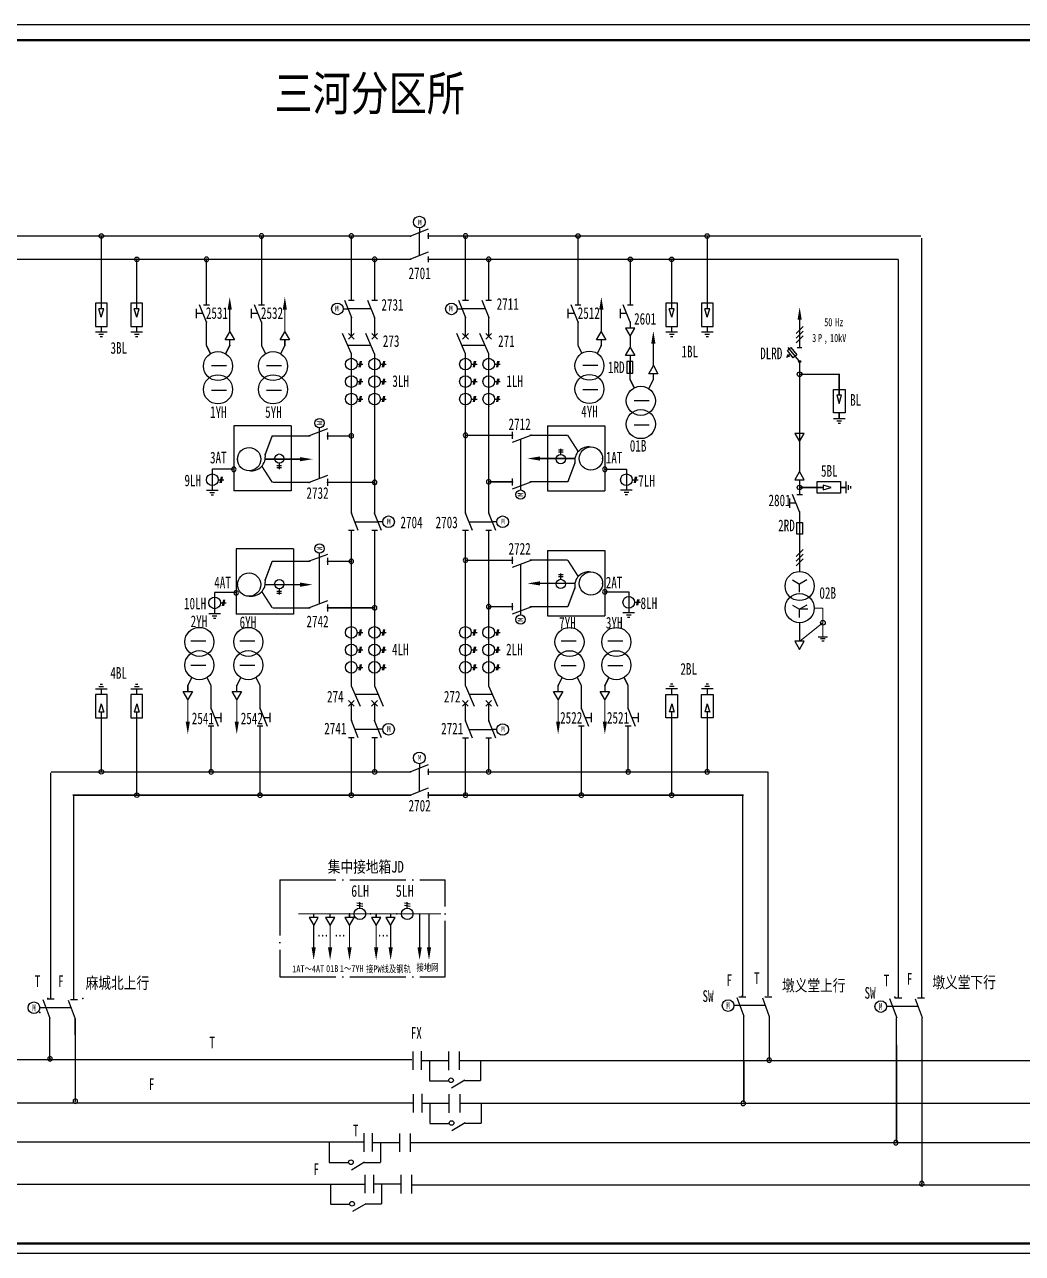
# Model space of a CAD drawing. Header units: millimetres. Extents: x 10667 to 23854, y -3427 to -2899.
# Drawn here: x 14367 to 14796, y -3427 to -2899 of the extents above; entities that cross this region are included whole.
import ezdxf
from ezdxf.enums import TextEntityAlignment as Align

# ---------------------------------------------------------------- set-up
doc = ezdxf.new("R2010")
doc.units = ezdxf.units.MM
doc.header["$LTSCALE"] = 10
doc.linetypes.add('ACAD_ISO04W100', pattern=[30, 24, -3, 0, -3])
doc.linetypes.add('DASHED', pattern=[11, 5, 0.5, 5, 0.5])
for name, color, linetype in [('3', 3, 'Continuous'), ('4', 1, 'Continuous'), ('BBLOCK', 2, 'DASHED'), ('BLOCK', 3, 'Continuous'), ('BOX', 7, 'Continuous'), ('DASHED', 6, 'Continuous'), ('DLINE', 1, 'Continuous'), ('LINE', 7, 'Continuous'), ('PLINE', 1, 'Continuous'), ('TEXT', 2, 'Continuous'), ('设    备', 3, 'Continuous'), ('设备编号', 2, 'Continuous'), ('连 接 线', 1, 'Continuous')]:
    doc.layers.add(name, color=color, linetype=linetype)
doc.styles.add('HZ', font='SimSun.ttf', dxfattribs={"width": 0.7})
doc.styles.add('ITALIC', font='NSimSun.ttf', dxfattribs={"width": 0.7})
doc.styles.add('JH1', font='NSimSun.ttf', dxfattribs={"width": 0.8})
doc.styles.add('ROMNAS', font='NSimSun.ttf', dxfattribs={"width": 0.7})

# ---------------------------------------------------------------- blocks, each defined once
blk = doc.blocks.new('$RDQX')
for p, q in [((-1.25, 2.5), (1.25, 2.5)), ((-1.25, -2.5), (-1.25, 2.5)), ((1.25, 2.5), (1.25, -2.5)), ((1.25, -2.5), (-1.25, -2.5))]:
    blk.add_line(p, q)
at = {"layer": 'DLINE', "const_width": 0.6}
blk.add_lwpolyline([(0, 2.5), (0, -2.5)], dxfattribs=at)
at = {"layer": 'DLINE'}
for p in [(0, 2.5), (0, -2.5)]:
    blk.add_point(p, dxfattribs=at)
at = {"style": 'HZ', "width": 0.76}
blk.add_attdef('序号', (1.71, -2.68), '', height=4, dxfattribs=at)
at = {"style": 'HZ', "width": 0.76, "flags": 1}
for tag, p in [('符号', (1.59, -7.12)), ('名称', (1.59, -11.42)), ('规格', (1.59, -20.01)), ('型号', (1.59, -15.71)), ('单位', (1.59, -24.45)), ('数量', (1.84, -28.88))]:
    blk.add_attdef(tag, p, '', height=4, dxfattribs=at)
blk = doc.blocks.new('$JT')
at = {"color": 3}
blk.add_lwpolyline([(0, 0, 1.8, 0, 0), (0, 5.41, 0, 0, 0)], format="xyseb", dxfattribs=at)
blk = doc.blocks.new('$$POINT', base_point=(176.43, 371.44))
blk.add_point((176.43, 371.44))
blk = doc.blocks.new('$$DD', base_point=(181.79, 368.35))
at = {"layer": 'BLOCK', "color": 2}
blk.add_circle((181.79, 368.35), 0.971, dxfattribs=at)
at = {"xscale": 1.428571, "yscale": 1.428571, "zscale": 1.428571}
for rotation in [270, 180, 90]:
    blk.add_blockref('$$POINT', (181.79, 368.35), dxfattribs=dict(at, rotation=rotation))
blk.add_blockref('$$POINT', (181.79, 368.35), dxfattribs=at)
blk = doc.blocks.new('$$LHX')
for p, q in [((3.79, 1.25), (3.29, -1.25)), ((4.29, 1.25), (3.79, -1.25)), ((2.5, 0), (5, 0))]:
    blk.add_line(p, q)
blk.add_circle((0, 0), 2.5)
blk = doc.blocks.new('$55DGKXX')
for p, q in [((-2, -3.75), (-5, 3.75)), ((-3.5, 0), (6.5, 0)), ((8, -3.75), (5, 3.75)), ((8.5, 0), (6.5, 0)), ((-3.75, -3.75), (-6.25, -3.75)), ((6.25, -3.75), (3.75, -3.75))]:
    blk.add_line(p, q)
blk.add_circle((11, 0), 2.5)
for p in [(-5, 3.75), (5, 3.75), (-5, -3.75), (5, -3.75)]:
    blk.add_point(p)
at = {"style": 'HZ', "width": 0.76}
blk.add_attdef('序号', (-10.37, -3.77), '', height=4, dxfattribs=at)
at = {"style": 'HZ', "width": 0.76, "flags": 1}
for tag, p in [('符号', (-10.5, -8.21)), ('名称', (-10.5, -12.51)), ('型号', (-10.5, -16.8)), ('规格', (-10.5, -21.1)), ('单位', (-10.5, -25.54)), ('数量', (-10.24, -29.97))]:
    blk.add_attdef(tag, p, '', height=4, dxfattribs=at)
at = {"layer": 'TEXT', "style": 'HZ', "width": 0.76}
blk.add_text('M', height=2.5, dxfattribs=at).set_placement((10.37, -1.12))
blk = doc.blocks.new('$ZOBYQX')
blk.add_circle((0, 0), 5)
blk.add_arc((-1, 1), 6, 350.5377, 99.4623)
for p in [(-1.99, 6.92), (0, -5)]:
    blk.add_point(p)
at = {"style": 'HZ', "width": 0.76}
blk.add_attdef('序号', (5.33, -2.35), '', height=4, dxfattribs=at)
at = {"style": 'HZ', "width": 0.76, "flags": 1}
for tag, p in [('符号', (5.21, -6.8)), ('名称', (5.21, -11.09)), ('规格', (5.21, -19.68)), ('型号', (5.21, -15.39)), ('单位', (5.21, -24.12)), ('数量', (5.46, -28.55))]:
    blk.add_attdef(tag, p, '', height=4, dxfattribs=at)
blk = doc.blocks.new('$BLQX')
for p, q in [((-2.5, -10), (-2.5, 0)), ((-2.5, 0), (2.5, 0)), ((2.5, 0), (2.5, -10)), ((0, -6), (-1.08, -2.46)), ((-1.07, -2.5), (1.08, -2.5)), ((0, -6), (1.08, -2.46)), ((2.5, -10), (-2.5, -10)), ((-2.5, -12.5), (2.5, -12.5)), ((-1, -13.5), (1, -13.5)), ((-0.5, -14.5), (0.5, -14.5))]:
    blk.add_line(p, q)
at = {"layer": 'DLINE', "const_width": 0.6}
for points in [[(0, -2.5), (0, 0)], [(0, -10), (0, -12.5)]]:
    blk.add_lwpolyline(points, dxfattribs=at)
at = {"style": 'HZ', "width": 0.76, "flags": 1}
for tag, p in [('符号', (3.73, -14.77)), ('名称', (3.73, -19.07)), ('型号', (3.73, -23.36)), ('规格', (3.73, -27.66)), ('单位', (3.73, -32.1)), ('数量', (3.99, -36.53))]:
    blk.add_attdef(tag, p, '', height=4, dxfattribs=at)
at = {"style": 'HZ', "width": 0.76}
blk.add_attdef('序号', (3.86, -10.33), '', height=4, dxfattribs=at)

msp = doc.modelspace()

# ---------------------------------------------------------------- linework, layer by layer
for p, q in [((14445.5, -3026.71), (14442.5, -3019.21)), ((14444.25, -3019.21), (14446.75, -3019.21)), ((14469.18, -3026.71), (14466.18, -3019.21)), ((14467.93, -3019.21), (14470.43, -3019.21)), ((14504.78, -3017.18), (14507.78, -3024.68)), ((14506.53, -3017.18), (14509.03, -3017.18)), ((14514.78, -3017.18), (14517.78, -3024.68)), ((14516.53, -3017.18), (14519.03, -3017.18)), ((14553.83, -3017.18), (14556.83, -3024.68)), ((14555.58, -3017.18), (14558.08, -3017.18)), ((14563.83, -3017.18), (14566.83, -3024.68)), ((14565.58, -3017.18), (14568.08, -3017.18)), ((14605.24, -3026.71), (14602.24, -3019.21)), ((14603.99, -3019.21), (14606.49, -3019.21)), ((14627.69, -3026.71), (14624.69, -3019.21)), ((14626.44, -3019.21), (14628.94, -3019.21)), ((14441.25, -3024.96), (14441.25, -3020.96)), ((14444, -3022.96), (14441.25, -3022.96)), ((14464.92, -3024.96), (14464.92, -3020.96)), ((14467.68, -3022.96), (14464.92, -3022.96)), ((14504.28, -3020.93), (14506.28, -3020.93)), ((14516.28, -3020.93), (14506.28, -3020.93)), ((14553.33, -3020.93), (14555.33, -3020.93)), ((14565.33, -3020.93), (14555.33, -3020.93)), ((14600.98, -3024.96), (14600.98, -3020.96)), ((14603.74, -3022.96), (14600.98, -3022.96)), ((14623.43, -3024.96), (14623.43, -3020.96)), ((14626.19, -3022.96), (14623.43, -3022.96)), ((14507.78, -3040.24), (14504.03, -3031.49)), ((14509.03, -3031.49), (14506.53, -3033.99)), ((14506.53, -3031.49), (14509.03, -3033.99)), ((14517.78, -3040.24), (14514.03, -3031.49)), ((14516.53, -3031.49), (14519.03, -3033.99)), ((14519.03, -3031.49), (14516.53, -3033.99)), ((14556.83, -3040.24), (14553.08, -3031.49)), ((14555.58, -3031.49), (14558.08, -3033.99)), ((14558.08, -3031.49), (14555.58, -3033.99)), ((14566.83, -3040.24), (14563.08, -3031.49)), ((14568.08, -3031.49), (14565.58, -3033.99)), ((14565.58, -3031.49), (14568.08, -3033.99)), ((14596.8, -3081.48), (14598.8, -3081.48)), ((14598.8, -3082.48), (14596.8, -3082.48)), ((14597.86, -3083.54), (14597.86, -3081.01)), ((14475.81, -3088.3), (14477.81, -3088.3)), ((14476.75, -3087.24), (14476.75, -3089.76)), ((14477.81, -3089.3), (14475.81, -3089.3)), ((14445.52, -3098.88), (14450.52, -3098.88)), ((14628.52, -3098.88), (14623.52, -3098.88)), ((14447.02, -3099.88), (14449.02, -3099.88)), ((14447.52, -3100.88), (14448.52, -3100.88)), ((14627.02, -3099.88), (14625.02, -3099.88)), ((14626.52, -3100.88), (14625.52, -3100.88)), ((14696.25, -3106.4), (14696.25, -3102.4)), ((14699, -3104.4), (14696.25, -3104.4)), ((14700.5, -3108.15), (14697.5, -3100.65)), ((14699.25, -3100.65), (14701.75, -3100.65)), ((14596.8, -3135.15), (14598.8, -3135.15)), ((14598.8, -3136.15), (14596.8, -3136.15)), ((14597.86, -3137.21), (14597.86, -3134.68)), ((14476.75, -3141.15), (14476.75, -3143.67)), ((14475.81, -3142.21), (14477.81, -3142.21)), ((14477.81, -3143.21), (14475.81, -3143.21)), ((14446.52, -3151.8), (14451.52, -3151.8)), ((14629.52, -3151.55), (14624.52, -3151.55)), ((14628.02, -3152.55), (14626.02, -3152.55)), ((14448.02, -3152.8), (14450.02, -3152.8)), ((14448.52, -3153.8), (14449.52, -3153.8)), ((14627.52, -3153.55), (14626.52, -3153.55)), ((14507.76, -3182.93), (14511.51, -3191.68)), ((14517.76, -3182.93), (14521.51, -3191.68)), ((14556.8, -3182.95), (14560.55, -3191.7)), ((14566.8, -3182.95), (14570.55, -3191.7)), ((14506.51, -3191.68), (14509.01, -3189.18)), ((14509.01, -3191.68), (14506.51, -3189.18)), ((14519.01, -3191.68), (14516.51, -3189.18)), ((14516.51, -3191.68), (14519.01, -3189.18)), ((14558.05, -3191.7), (14555.55, -3189.2)), ((14555.55, -3191.7), (14558.05, -3189.2)), ((14565.55, -3191.7), (14568.05, -3189.2)), ((14568.05, -3191.7), (14565.55, -3189.2)), ((14447.49, -3192.83), (14450.49, -3200.33)), ((14451.75, -3194.58), (14451.75, -3198.58)), ((14468.53, -3192.83), (14471.53, -3200.33)), ((14472.79, -3194.58), (14472.79, -3198.58)), ((14606.67, -3192.83), (14609.67, -3200.33)), ((14610.92, -3194.58), (14610.92, -3198.58)), ((14626.77, -3192.83), (14629.77, -3200.33)), ((14631.03, -3194.58), (14631.03, -3198.58)), ((14448.99, -3196.58), (14451.75, -3196.58)), ((14470.03, -3196.58), (14472.79, -3196.58)), ((14608.17, -3196.58), (14610.92, -3196.58)), ((14628.27, -3196.58), (14631.03, -3196.58)), ((14448.74, -3200.33), (14446.24, -3200.33)), ((14469.78, -3200.33), (14467.28, -3200.33)), ((14607.92, -3200.33), (14605.42, -3200.33)), ((14628.02, -3200.33), (14625.52, -3200.33))]:
    msp.add_line(p, q)
at = {"color": 3}
for p, q in [((14494.1, -3093.82), (14494.1, -3072.01)), ((14580.52, -3076.96), (14580.52, -3098.77)), ((14494.1, -3147.73), (14494.1, -3125.92)), ((14580.52, -3130.63), (14580.52, -3152.44))]:
    msp.add_line(p, q, dxfattribs=at)
at = {"color": 7}
for p, q in [((14699.25, -3112.73), (14701.75, -3112.73)), ((14699.25, -3117.73), (14699.25, -3112.73)), ((14701.75, -3112.73), (14701.75, -3117.73)), ((14701.75, -3117.73), (14699.25, -3117.73)), ((14510.2, -3276.12), (14512.7, -3276.62)), ((14510.2, -3277.12), (14512.7, -3277.62)), ((14511.45, -3278.41), (14511.45, -3275.91)), ((14530.58, -3276.12), (14533.08, -3276.62)), ((14530.58, -3277.12), (14533.08, -3277.62)), ((14531.83, -3278.41), (14531.83, -3275.91))]:
    msp.add_line(p, q, dxfattribs=at)
at = {"color": 1, "const_width": 0.6}
for points in [[(14470.74, -3083.53), (14473.74, -3075.53)], [(14605.34, -3082.29), (14600.82, -3075.27)], [(14469.27, -3088.48), (14473.8, -3095.51)], [(14485.73, -3085.53), (14470.57, -3085.53)], [(14588.89, -3085.24), (14604.04, -3085.24)], [(14603.87, -3087.24), (14600.87, -3095.24)], [(14470.74, -3137.45), (14473.74, -3129.45)], [(14605.34, -3135.96), (14600.82, -3128.94)], [(14485.73, -3139.45), (14470.57, -3139.45)], [(14588.89, -3138.91), (14604.04, -3138.91)], [(14603.87, -3140.91), (14600.87, -3148.91)], [(14469.27, -3142.39), (14473.8, -3149.42)]]:
    msp.add_lwpolyline(points, dxfattribs=at)
at = {"color": 7}
for points in [[(14485.73, -3085.53, 1.8, 0, 0), (14491.14, -3085.53, 0, 0, 0)], [(14588.89, -3085.24, 1.8, 0, 0), (14583.48, -3085.24, 0, 0, 0)], [(14485.73, -3139.45, 1.8, 0, 0), (14491.14, -3139.44, 0, 0, 0)], [(14588.89, -3138.91, 1.8, 0, 0), (14583.48, -3138.91, 0, 0, 0)], [(14491.59, -3295.37, 1.8, 0, 0), (14491.59, -3300.78, 0, 0, 0)], [(14498.65, -3295.37, 1.8, 0, 0), (14498.65, -3300.78, 0, 0, 0)], [(14506.98, -3295.37, 1.8, 0, 0), (14506.98, -3300.78, 0, 0, 0)], [(14518.45, -3295.37, 1.8, 0, 0), (14518.45, -3300.78, 0, 0, 0)], [(14524.68, -3295.37, 1.8, 0, 0), (14524.68, -3300.78, 0, 0, 0)], [(14537.13, -3295.37, 1.8, 0, 0), (14537.13, -3300.78, 0, 0, 0)], [(14541.17, -3295.37, 1.8, 0, 0), (14541.17, -3300.78, 0, 0, 0)]]:
    msp.add_lwpolyline(points, format="xyseb", dxfattribs=at)
at = {"color": 7, "const_width": 0.5}
msp.add_lwpolyline([(14506.95, -3280.91), (14515.95, -3280.91)], dxfattribs=at)
for centre, radius in [((14501.78, -3020.93), 2.5), ((14550.83, -3020.93), 2.5), ((14476.81, -3085.3), 2), ((14597.8, -3085.48), 2), ((14476.81, -3139.21), 2), ((14597.8, -3139.15), 2)]:
    msp.add_circle(centre, radius)
at = {"color": 7}
for centre, radius in [((14700.5, -3140.05), 6.25), ((14511.45, -3280.91), 2.5), ((14531.83, -3280.91), 2.5)]:
    msp.add_circle(centre, radius, dxfattribs=at)
for p in [(14445.5, -3019.21), (14469.18, -3019.21), (14507.78, -3017.18), (14517.78, -3017.18), (14556.83, -3017.18), (14566.83, -3017.18), (14605.24, -3019.21), (14627.69, -3019.21), (14507.78, -3024.68), (14517.78, -3024.68), (14556.83, -3024.68), (14566.83, -3024.68), (14445.5, -3026.71), (14469.18, -3026.71), (14605.24, -3026.71), (14627.69, -3026.71), (14507.78, -3062.74), (14517.78, -3062.74), (14556.83, -3062.74), (14566.83, -3062.74), (14700.5, -3100.65), (14700.5, -3108.15), (14507.76, -3162.93), (14517.76, -3162.93), (14556.8, -3162.95), (14566.8, -3162.95), (14507.76, -3170.43), (14517.76, -3170.43), (14556.8, -3170.45), (14566.8, -3170.45), (14447.49, -3192.83), (14468.53, -3192.83), (14606.67, -3192.83), (14626.77, -3192.83), (14447.49, -3200.33), (14468.53, -3200.33), (14606.67, -3200.33), (14626.77, -3200.33)]:
    msp.add_point(p)
at = {"color": 4}
for p in [(14489.6, -3075.51), (14497.6, -3075.51), (14577.02, -3075.27), (14585.02, -3075.27), (14489.6, -3095.51), (14497.6, -3095.51), (14577.02, -3095.27), (14489.6, -3129.42), (14497.6, -3129.42), (14577.02, -3128.94), (14585.02, -3128.94), (14489.6, -3149.42), (14497.6, -3149.42), (14577.02, -3148.94), (14585.02, -3148.94)]:
    msp.add_point(p, dxfattribs=at)
at = {"color": 7}
for p in [(14506.95, -3280.91), (14515.95, -3280.91), (14527.33, -3280.91)]:
    msp.add_point(p, dxfattribs=at)
at = {"layer": '4', "color": 3}
for p, q in [((14534.17, -3340.02), (14534.17, -3347.94)), ((14537.83, -3339.99), (14537.83, -3347.91)), ((14549.54, -3340.04), (14549.54, -3348.05)), ((14554.15, -3340.07), (14554.15, -3347.98)), ((14537.83, -3343.93), (14549.3, -3343.93)), ((14541.35, -3344.14), (14541.35, -3352.55)), ((14563.35, -3344.14), (14563.35, -3352.49)), ((14541.35, -3352.63), (14549.64, -3352.63)), ((14556.53, -3352.43), (14550.84, -3355.84)), ((14556.5, -3352.5), (14563.34, -3352.5)), ((14534.37, -3358.35), (14534.37, -3366.27)), ((14538.03, -3358.32), (14538.03, -3366.24)), ((14549.75, -3358.37), (14549.75, -3366.38)), ((14554.35, -3358.4), (14554.35, -3366.32)), ((14538.03, -3362.26), (14549.51, -3362.26)), ((14541.56, -3362.48), (14541.56, -3370.88)), ((14563.56, -3362.48), (14563.56, -3370.83)), ((14541.56, -3370.97), (14549.85, -3370.97)), ((14556.74, -3370.76), (14551.04, -3374.17)), ((14556.71, -3370.83), (14563.55, -3370.83)), ((14498.32, -3379.34), (14498.32, -3387.75)), ((14513.12, -3375.22), (14513.12, -3383.14)), ((14516.78, -3375.19), (14516.78, -3383.1)), ((14516.78, -3379.13), (14528.26, -3379.13)), ((14520.32, -3379.34), (14520.32, -3387.69)), ((14528.5, -3375.24), (14528.5, -3383.25)), ((14533.1, -3375.26), (14533.1, -3383.18)), ((14498.32, -3387.83), (14506.61, -3387.83)), ((14513.5, -3387.63), (14507.8, -3391.04)), ((14513.47, -3387.7), (14520.31, -3387.7)), ((14513.61, -3393.06), (14513.61, -3400.98)), ((14517.27, -3393.03), (14517.27, -3400.95)), ((14528.99, -3393.08), (14528.99, -3401.1)), ((14533.59, -3393.11), (14533.59, -3401.03)), ((14498.81, -3397.19), (14498.81, -3405.59)), ((14517.27, -3396.97), (14528.75, -3396.97)), ((14520.81, -3397.19), (14520.81, -3405.54)), ((14498.81, -3405.68), (14507.1, -3405.68)), ((14513.99, -3405.47), (14508.29, -3408.88)), ((14513.96, -3405.54), (14520.8, -3405.54))]:
    msp.add_line(p, q, dxfattribs=at)
at = {"layer": '4', "color": 5}
for p, q in [((14554.47, -3343.92), (14865.84, -3343.92)), ((14554.29, -3362.31), (14864.44, -3362.31)), ((14533.25, -3379.17), (14866.42, -3379.17)), ((14533.53, -3397.31), (14861.64, -3397.31))]:
    msp.add_line(p, q, dxfattribs=at)
at = {"layer": '4', "color": 2}
msp.add_lwpolyline([(10666.54, -2898.77), (23853.86, -2898.77), (23853.86, -3426.84), (10666.54, -3426.84)], close=True, dxfattribs=at)
at = {"layer": 'BBLOCK', "linetype": 'Continuous'}
for p, q in [((14506.17, -3036.49), (14516.17, -3036.49)), ((14555.22, -3036.49), (14565.22, -3036.49)), ((14519.37, -3186.68), (14509.37, -3186.68)), ((14568.4, -3186.7), (14558.4, -3186.7))]:
    msp.add_line(p, q, dxfattribs=at)
at = {"layer": 'BLOCK'}
for p, q in [((14540.77, -2986.63), (14533.27, -2989.63)), ((14537.02, -2986.13), (14537.02, -2988.13)), ((14537.02, -2998.13), (14537.02, -2988.13)), ((14540.77, -2988.38), (14540.77, -2990.88)), ((14540.77, -2996.63), (14533.27, -2999.63)), ((14540.77, -2998.38), (14540.77, -3000.88)), ((14447.6, -3045.32), (14454.1, -3045.32)), ((14471.28, -3045.32), (14477.78, -3045.32)), ((14607.28, -3045.15), (14613.78, -3045.15)), ((14447.6, -3055.82), (14454.1, -3055.82)), ((14471.28, -3055.82), (14477.78, -3055.82)), ((14607.28, -3055.65), (14613.78, -3055.65)), ((14629.37, -3060.25), (14635.87, -3060.25)), ((14497.6, -3072.51), (14489.6, -3075.51)), ((14629.37, -3070.75), (14635.87, -3070.75)), ((14497.6, -3074.01), (14497.6, -3077.01)), ((14577.02, -3076.77), (14577.02, -3073.77)), ((14577.02, -3078.27), (14585.02, -3075.27)), ((14497.6, -3092.51), (14489.6, -3095.51)), ((14497.6, -3094.01), (14497.6, -3097.01)), ((14577.02, -3096.77), (14577.02, -3093.77)), ((14577.02, -3098.27), (14585.02, -3095.27)), ((14497.6, -3126.42), (14489.6, -3129.42)), ((14497.6, -3127.92), (14497.6, -3130.92)), ((14577.02, -3130.44), (14577.02, -3127.44)), ((14577.02, -3131.94), (14585.02, -3128.94)), ((14497.6, -3146.42), (14489.6, -3149.42)), ((14497.6, -3147.92), (14497.6, -3150.92)), ((14577.02, -3150.44), (14577.02, -3147.44)), ((14577.02, -3151.94), (14585.02, -3148.94)), ((14445.3, -3163.75), (14438.8, -3163.75)), ((14466.34, -3163.75), (14459.84, -3163.75)), ((14604.42, -3163.77), (14597.92, -3163.77)), ((14624.52, -3163.77), (14618.02, -3163.77)), ((14445.3, -3174.25), (14438.8, -3174.25)), ((14466.34, -3174.25), (14459.84, -3174.25)), ((14604.42, -3174.27), (14597.92, -3174.27)), ((14624.52, -3174.27), (14618.02, -3174.27)), ((14540.77, -3216.9), (14533.27, -3219.9)), ((14537.02, -3216.4), (14537.02, -3218.4)), ((14537.02, -3228.4), (14537.02, -3218.4)), ((14540.77, -3218.65), (14540.77, -3221.15)), ((14540.77, -3226.9), (14533.27, -3229.9)), ((14540.77, -3228.65), (14540.77, -3231.15))]:
    msp.add_line(p, q, dxfattribs=at)
at = {"layer": 'BLOCK', "linetype": 'DASHED'}
for p, q in [((14457.26, -3071.13), (14457.26, -3099.17)), ((14481.93, -3071.13), (14457.26, -3071.13)), ((14481.93, -3071.13), (14481.93, -3099.17)), ((14592.11, -3071.13), (14592.11, -3099.17)), ((14592.11, -3071.13), (14616.77, -3071.13)), ((14616.77, -3071.13), (14616.77, -3099.17)), ((14481.93, -3099.17), (14457.26, -3099.17)), ((14592.11, -3099.17), (14616.77, -3099.17)), ((14482.93, -3124.04), (14458.26, -3124.04)), ((14458.26, -3124.04), (14458.26, -3152.08)), ((14482.93, -3124.04), (14482.93, -3152.08)), ((14592.11, -3124.8), (14592.11, -3152.84)), ((14592.11, -3124.8), (14616.77, -3124.8)), ((14616.77, -3124.8), (14616.77, -3152.84)), ((14482.93, -3152.08), (14458.26, -3152.08)), ((14592.11, -3152.84), (14616.77, -3152.84))]:
    msp.add_line(p, q, dxfattribs=at)
at = {"layer": 'BLOCK', "color": 5}
for p, q in [((14450.2, -3089.87), (14448.02, -3089.87)), ((14448.02, -3089.87), (14448.02, -3098.88)), ((14457.26, -3089.87), (14450.2, -3089.87)), ((14616.77, -3089.87), (14623.84, -3089.87)), ((14623.84, -3089.87), (14626.02, -3089.87)), ((14626.02, -3089.87), (14626.02, -3098.88)), ((14449.02, -3142.78), (14449.02, -3151.8)), ((14451.2, -3142.78), (14449.02, -3142.78)), ((14458.26, -3142.78), (14451.2, -3142.78)), ((14616.77, -3142.54), (14624.84, -3142.54)), ((14624.84, -3142.54), (14627.02, -3142.54)), ((14627.02, -3142.54), (14627.02, -3151.55))]:
    msp.add_line(p, q, dxfattribs=at)
at = {"layer": 'BLOCK', "color": 7}
for p, q in [((14700.5, -3090.88), (14698.5, -3094.34)), ((14698.5, -3094.34), (14702.5, -3094.34)), ((14702.5, -3094.34), (14700.5, -3090.88)), ((14702, -3124.3), (14699, -3127.3)), ((14702, -3126.3), (14699, -3129.3)), ((14702, -3128.3), (14699, -3131.3)), ((14708.5, -3161.8), (14712.5, -3161.8)), ((14711.5, -3162.8), (14709.5, -3162.8)), ((14702.5, -3163.8), (14698.5, -3163.8)), ((14698.5, -3163.8), (14700.5, -3167.26)), ((14700.5, -3167.26), (14702.5, -3163.8)), ((14711, -3163.8), (14710, -3163.8)), ((14493.59, -3282.41), (14489.59, -3282.41)), ((14489.59, -3282.41), (14491.59, -3285.87)), ((14491.59, -3285.87), (14493.59, -3282.41)), ((14500.65, -3282.41), (14496.65, -3282.41)), ((14496.65, -3282.41), (14498.65, -3285.87)), ((14498.65, -3285.87), (14500.65, -3282.41)), ((14504.98, -3282.41), (14506.98, -3285.87)), ((14508.98, -3282.41), (14504.98, -3282.41)), ((14506.98, -3285.87), (14508.98, -3282.41)), ((14520.45, -3282.41), (14516.45, -3282.41)), ((14516.45, -3282.41), (14518.45, -3285.87)), ((14518.45, -3285.87), (14520.45, -3282.41)), ((14526.68, -3282.41), (14522.68, -3282.41)), ((14522.68, -3282.41), (14524.68, -3285.87)), ((14524.68, -3285.87), (14526.68, -3282.41))]:
    msp.add_line(p, q, dxfattribs=at)
at = {"layer": 'BLOCK'}
for centre, radius in [((14537.02, -2983.63), 2.5), ((14450.44, -3045.52), 6.25), ((14474.12, -3045.52), 6.25), ((14610.12, -3045.36), 6.25), ((14450.44, -3055.52), 6.25), ((14474.12, -3055.52), 6.25), ((14610.12, -3055.36), 6.25), ((14632.22, -3060.45), 6.25), ((14494.1, -3070.01), 2), ((14632.22, -3070.45), 6.25), ((14580.52, -3100.77), 2), ((14494.1, -3123.92), 2), ((14580.52, -3154.44), 2), ((14442.46, -3164.05), 6.25), ((14463.49, -3164.05), 6.25), ((14601.58, -3164.07), 6.25), ((14621.68, -3164.07), 6.25), ((14442.46, -3174.05), 6.25), ((14463.49, -3174.05), 6.25), ((14601.58, -3174.07), 6.25), ((14621.68, -3174.07), 6.25), ((14537.02, -3213.9), 2.5)]:
    msp.add_circle(centre, radius, dxfattribs=at)
at = {"layer": 'BLOCK', "color": 7}
for centre, radius in [((14700.5, -3149.55), 6.25), ((14710.5, -3155.8), 1)]:
    msp.add_circle(centre, radius, dxfattribs=at)
at = {"layer": 'BLOCK', "color": 3}
for centre in [(14550.64, -3352.45), (14550.85, -3370.79), (14507.61, -3387.65), (14508.1, -3405.5)]:
    msp.add_circle(centre, 1, dxfattribs=at)
at = {"layer": 'BLOCK'}
for p in [(14533.27, -2989.63), (14540.77, -2989.63), (14533.27, -2999.63), (14540.77, -2999.63), (14533.27, -3219.9), (14540.77, -3219.9), (14533.27, -3229.9), (14540.77, -3229.9)]:
    msp.add_point(p, dxfattribs=at)
at = {"layer": 'BOX', "const_width": 1.05}
msp.add_lwpolyline([(10677.66, -2905.48), (23845.41, -2905.48), (23845.41, -3422.56), (10677.66, -3422.56)], close=True, dxfattribs=at)
at = {"layer": 'DASHED', "color": 7, "linetype": 'DASHED', "ltscale": 0.5, "const_width": 0.5}
for points in [[(14491.59, -3285.87), (14491.59, -3295.87)], [(14498.65, -3285.87), (14498.65, -3295.87)], [(14506.98, -3285.87), (14506.98, -3295.87)]]:
    msp.add_lwpolyline(points, dxfattribs=at)
at = {"layer": 'DLINE', "const_width": 0.6}
for points in [[(14533.27, -2989.63), (14303.85, -2989.63)], [(14400.29, -3018.46), (14400.29, -2989.63)], [(14469.18, -3019.21), (14469.18, -2989.63)], [(14507.78, -3017.18), (14507.78, -2989.63)], [(14584.86, -2989.63), (14540.77, -2989.63)], [(14556.83, -3017.18), (14556.83, -2989.63)], [(14752.61, -2989.63), (14584.86, -2989.63)], [(14605.24, -3019.21), (14605.24, -2989.63)], [(14660.76, -3018.46), (14660.76, -2989.63)], [(14752.95, -3316.93), (14752.95, -2990.42)], [(14313.6, -2999.63), (14488.75, -2999.63)], [(14415.55, -3018.46), (14415.55, -2999.63)], [(14445.5, -3019.21), (14445.5, -2999.63)], [(14488.75, -2999.63), (14533.27, -2999.63)], [(14517.78, -3017.18), (14517.78, -2999.63)], [(14540.77, -2999.63), (14566.83, -2999.63)], [(14584.86, -2999.63), (14566.79, -2999.63)], [(14566.83, -3017.18), (14566.83, -2999.63)], [(14742.97, -2999.63), (14584.86, -2999.63)], [(14627.69, -3019.21), (14627.69, -2999.63)], [(14645.51, -3018.46), (14645.51, -2999.63)], [(14742.95, -3246.79), (14742.95, -2999.61)], [(14507.78, -3032.74), (14507.78, -3024.68)], [(14517.78, -3024.68), (14517.78, -3032.74)], [(14556.83, -3032.74), (14556.83, -3024.68)], [(14566.83, -3024.68), (14566.83, -3032.74)], [(14445.5, -3036.71), (14445.5, -3026.71)], [(14469.18, -3036.71), (14469.18, -3026.71)], [(14605.24, -3036.71), (14605.24, -3026.71)], [(14507.78, -3040.24), (14507.78, -3108.68)], [(14517.78, -3040.24), (14517.78, -3108.68)], [(14556.83, -3040.24), (14556.83, -3108.68)], [(14566.83, -3040.24), (14566.83, -3108.68)], [(14627.61, -3051.3), (14627.69, -3040.98)], [(14490.14, -3075.53), (14473.74, -3075.53)], [(14477.94, -3075.53), (14473.9, -3075.53)], [(14497.6, -3075.51), (14507.78, -3075.51)], [(14577.02, -3075.27), (14556.83, -3075.27)], [(14584.47, -3075.24), (14597.37, -3075.24)], [(14596.67, -3075.24), (14600.71, -3075.24)], [(14477.94, -3095.53), (14473.9, -3095.53)], [(14490.14, -3095.53), (14477.24, -3095.53)], [(14497.6, -3095.51), (14517.78, -3095.51)], [(14577.02, -3095.27), (14566.83, -3095.27)], [(14584.47, -3095.24), (14600.87, -3095.24)], [(14596.67, -3095.24), (14600.71, -3095.24)], [(14507.78, -3116.18), (14507.78, -3182.98)], [(14517.78, -3116.18), (14517.78, -3182.98)], [(14556.83, -3116.18), (14556.83, -3183.03)], [(14566.83, -3116.18), (14566.81, -3182.98)], [(14490.14, -3129.45), (14473.74, -3129.45)], [(14477.94, -3129.45), (14473.9, -3129.45)], [(14497.6, -3129.42), (14507.78, -3129.42)], [(14577.02, -3128.94), (14556.83, -3128.94)], [(14584.47, -3128.91), (14597.37, -3128.91)], [(14596.67, -3128.91), (14600.71, -3128.91)], [(14477.94, -3149.45), (14473.9, -3149.45)], [(14490.14, -3149.45), (14477.24, -3149.45)], [(14497.6, -3149.42), (14517.78, -3149.42)], [(14577.02, -3148.94), (14566.83, -3148.94)], [(14584.47, -3148.91), (14600.87, -3148.91)], [(14596.67, -3148.91), (14600.71, -3148.91)], [(14447.49, -3182.83), (14447.49, -3192.83)], [(14468.53, -3182.83), (14468.53, -3192.83)], [(14606.67, -3182.83), (14606.67, -3192.83)], [(14626.77, -3182.83), (14626.77, -3192.83)], [(14507.78, -3190.41), (14507.78, -3197.84)], [(14517.78, -3190.41), (14517.78, -3197.84)], [(14556.83, -3190.42), (14556.83, -3197.94)], [(14566.8, -3190.45), (14566.8, -3197.86)], [(14400.29, -3196.67), (14400.29, -3219.9)], [(14415.55, -3196.67), (14415.55, -3229.9)], [(14447.49, -3200.33), (14447.49, -3219.9)], [(14468.53, -3200.33), (14468.53, -3229.9)], [(14606.67, -3200.33), (14606.67, -3229.9)], [(14626.77, -3200.33), (14626.77, -3219.9)], [(14645.51, -3196.67), (14645.51, -3229.9)], [(14660.76, -3196.67), (14660.76, -3219.9)], [(14507.78, -3205.34), (14507.78, -3229.9)], [(14517.78, -3205.34), (14517.78, -3219.9)], [(14556.83, -3205.36), (14556.83, -3229.9)], [(14566.8, -3205.36), (14566.79, -3219.9)], [(14378.47, -3220.25), (14378.47, -3317.4)], [(14378.6, -3219.9), (14438.84, -3219.9)], [(14438.84, -3219.9), (14533.27, -3219.9)], [(14540.77, -3219.9), (14566.83, -3219.9)], [(14686.8, -3219.9), (14566.79, -3219.9)], [(14686.89, -3219.77), (14686.89, -3316.26)], [(14388.05, -3229.9), (14533.27, -3229.9)], [(14388.47, -3317.61), (14388.47, -3229.58)], [(14584.86, -3229.9), (14540.77, -3229.9)], [(14676.39, -3229.9), (14584.86, -3229.9)], [(14676.05, -3316.26), (14676.05, -3230.09)], [(14388.47, -3235.09), (14388.47, -3235.09)], [(14676.05, -3235.6), (14676.05, -3235.6)], [(14742.95, -3316.83), (14742.95, -3246.79)]]:
    msp.add_lwpolyline(points, dxfattribs=at)
at = {"layer": 'LINE', "color": 7, "linetype": 'DASHED'}
for p, q in [((14702, -3028.55), (14699, -3031.55)), ((14702, -3030.55), (14699, -3033.55)), ((14702, -3032.55), (14699, -3035.55)), ((14715, -3055.56), (14720, -3055.56)), ((14715, -3065.56), (14715, -3055.56)), ((14720, -3055.56), (14720, -3065.56)), ((14718.5, -3058.06), (14716.5, -3058.06)), ((14716.5, -3058.06), (14717.5, -3061.56)), ((14717.5, -3061.56), (14718.5, -3058.06)), ((14720, -3065.56), (14715, -3065.56)), ((14715, -3068.06), (14720, -3068.06)), ((14716.5, -3069.06), (14718.5, -3069.06)), ((14717, -3070.06), (14718, -3070.06)), ((14702.5, -3074.46), (14698.5, -3074.46)), ((14698.5, -3074.46), (14700.5, -3077.92)), ((14700.5, -3077.92), (14702.5, -3074.46))]:
    msp.add_line(p, q, dxfattribs=at)
at = {"layer": 'LINE', "color": 7, "linetype": 'ACAD_ISO04W100', "ltscale": 0.1}
for p, q in [((14477.08, -3266.23), (14477.08, -3307.91)), ((14477.08, -3266.23), (14548.16, -3266.23)), ((14548.16, -3307.91), (14548.16, -3266.23)), ((14477.08, -3307.91), (14548.16, -3307.91))]:
    msp.add_line(p, q, dxfattribs=at)
at = {"layer": 'LINE', "color": 7, "linetype": 'DASHED'}
msp.add_lwpolyline([(14700.5, -3025.55, 1.8, 0, 0), (14700.5, -3020.14, 0, 0, 0)], format="xyseb", dxfattribs=at)
at = {"layer": 'LINE', "color": 7, "linetype": 'DASHED', "const_width": 0.6}
for points in [[(14700.5, -3025.05), (14700.5, -3037.55)], [(14700.5, -3043.55), (14700.5, -3050.05)], [(14700.5, -3049.05), (14717.5, -3049.05), (14717.5, -3055.55)], [(14700.5, -3050.05), (14700.5, -3090.84)], [(14717.5, -3058.06), (14717.5, -3055.56)], [(14717.5, -3065.56), (14717.5, -3068.06)]]:
    msp.add_lwpolyline(points, dxfattribs=at)
at = {"layer": 'LINE', "color": 7, "linetype": 'DASHED'}
msp.add_circle((14700.5, -3049.05), 1, dxfattribs=at)
at = {"layer": 'PLINE', "color": 7}
msp.add_line((14524.68, -3280.91), (14524.68, -3282.41), dxfattribs=at)
at = {"layer": 'PLINE'}
for p, q in [((14218.67, -3343.45), (14533.77, -3343.45)), ((14223.13, -3362.06), (14534.3, -3362.06)), ((14255.02, -3378.89), (14512.81, -3378.89)), ((14221.29, -3397.01), (14513.5, -3397.01))]:
    msp.add_line(p, q, dxfattribs=at)
at = {"layer": 'PLINE', "color": 7}
for points, const_width in [([(14700.5, -3094.34), (14700.5, -3100.65)], 0.5), ([(14700.5, -3108.15), (14700.5, -3133.8)], 0.5), ([(14700.5, -3112.73), (14700.5, -3117.73)], 0.6), ([(14706.75, -3149.55), (14710.5, -3149.55)], 0.5), ([(14710.5, -3149.55), (14710.5, -3155.8)], 0.5), ([(14700.5, -3155.8), (14700.5, -3163.8)], 0.5), ([(14710.5, -3155.8), (14700.5, -3163.8)], 0.5), ([(14710.5, -3155.8), (14710.5, -3161.8)], 0.5), ([(14485, -3280.91), (14546.27, -3280.91)], 0.5), ([(14491.59, -3280.91), (14491.59, -3282.41)], 0.6), ([(14498.65, -3280.91), (14498.65, -3282.41)], 0.6), ([(14506.98, -3280.91), (14506.98, -3282.41)], 0.6), ([(14518.45, -3280.91), (14518.45, -3282.41)], 0.6), ([(14537.13, -3280.77), (14537.13, -3295.37)], 0.5), ([(14541.17, -3280.77), (14541.17, -3295.37)], 0.5), ([(14518.45, -3285.87), (14518.45, -3295.87)], 0.5), ([(14524.68, -3285.87), (14524.68, -3295.87)], 0.5)]:
    msp.add_lwpolyline(points, dxfattribs=dict(at, const_width=const_width))
at = {"layer": 'PLINE', "const_width": 0.6}
for points in [[(14378.08, -3325.63), (14378.1, -3343.35)], [(14389.07, -3325.99), (14389.08, -3361.55)], [(14676.49, -3324.7), (14676.5, -3361.96)], [(14687.47, -3325.06), (14687.49, -3343.78)], [(14742.12, -3325.59), (14742.14, -3379.02)], [(14753.11, -3325.47), (14753.12, -3396.95)]]:
    msp.add_lwpolyline(points, dxfattribs=at)
at = {"layer": 'PLINE', "color": 7}
for p in [(14700.5, -3112.73), (14700.5, -3117.73)]:
    msp.add_point(p, dxfattribs=at)
at = {"layer": '设    备', "color": 3}
for p, q in [((14696.51, -3040.36), (14694.97, -3041.63)), ((14694.97, -3041.63), (14695.74, -3040.43)), ((14694.97, -3041.63), (14696.3, -3041.1)), ((14695.24, -3038.82), (14696.78, -3037.55)), ((14697.78, -3041.91), (14695.24, -3038.82)), ((14700.18, -3043.17), (14695.5, -3037.55)), ((14696.78, -3037.55), (14699.33, -3040.64)), ((14699.33, -3040.64), (14697.78, -3041.91)), ((14699.5, -3037.55), (14701.5, -3037.55)), ((14708.07, -3100.19), (14708.07, -3095.19)), ((14708.07, -3095.19), (14718.07, -3095.19)), ((14710.57, -3096.69), (14710.57, -3098.69)), ((14714.07, -3097.69), (14710.57, -3096.69)), ((14710.57, -3098.69), (14714.07, -3097.69)), ((14718.07, -3095.19), (14718.07, -3100.19)), ((14720.57, -3100.19), (14720.57, -3095.19)), ((14721.57, -3098.69), (14721.57, -3096.69)), ((14722.57, -3098.19), (14722.57, -3097.19)), ((14718.07, -3100.19), (14708.07, -3100.19)), ((14387.14, -3321.26), (14373.84, -3321.26)), ((14685.54, -3320.32), (14672.24, -3320.32)), ((14751.18, -3320.74), (14737.88, -3320.74))]:
    msp.add_line(p, q, dxfattribs=at)
at = {"layer": '设    备', "color": 7}
for p, q in [((14697.47, -3137.44), (14700.5, -3139.19)), ((14703.53, -3137.44), (14700.5, -3139.19)), ((14700.5, -3142.69), (14700.5, -3139.19)), ((14697.47, -3148.27), (14700.5, -3150.02)), ((14703.53, -3148.27), (14700.5, -3150.02)), ((14704, -3150.02), (14700.5, -3150.02)), ((14700.5, -3153.52), (14700.5, -3150.02))]:
    msp.add_line(p, q, dxfattribs=at)
at = {"layer": '设    备'}
for p, q in [((14375.1, -3317.76), (14378.1, -3325.76)), ((14377.08, -3317.48), (14380.08, -3317.48)), ((14386.07, -3318.01), (14389.07, -3326.01)), ((14387.09, -3317.74), (14390.09, -3317.74)), ((14673.51, -3316.82), (14676.51, -3324.82)), ((14674.34, -3316.55), (14677.34, -3316.55)), ((14684.47, -3317.07), (14687.47, -3325.07)), ((14685.49, -3316.58), (14688.49, -3316.58)), ((14739.14, -3317.24), (14742.26, -3325.63)), ((14741.41, -3316.96), (14744.41, -3316.96)), ((14750.11, -3317.49), (14753.11, -3325.49)), ((14751.13, -3317), (14754.13, -3317))]:
    msp.add_line(p, q, dxfattribs=at)
at = {"layer": '设    备', "color": 3, "const_width": 0.6}
for points in [[(14710.57, -3097.69), (14708.07, -3097.69)], [(14718.07, -3097.69), (14720.57, -3097.69)]]:
    msp.add_lwpolyline(points, dxfattribs=at)
at = {"layer": '设    备'}
for centre, radius in [((14700.5, -3043.55), 0.5), ((14371.34, -3321.26), 2.5), ((14669.74, -3320.32), 2.5), ((14735.38, -3320.74), 2.5)]:
    msp.add_circle(centre, radius, dxfattribs=at)
for p in [(14377.34, -3317.27), (14392.34, -3317.27), (14675.74, -3316.34), (14741.38, -3316.75)]:
    msp.add_point(p, dxfattribs=at)
at = {"layer": '设    备', "color": 4}
msp.add_point((14373.84, -3323.25), dxfattribs=at)
at = {"layer": '连 接 线', "color": 3}
for p, q in [((14453.5, -3034.21), (14455.5, -3030.74)), ((14455.5, -3030.74), (14457.5, -3034.21)), ((14477.18, -3034.21), (14479.18, -3030.74)), ((14479.18, -3030.74), (14481.18, -3034.21)), ((14613.24, -3034.21), (14615.24, -3030.74)), ((14615.24, -3030.74), (14617.24, -3034.21)), ((14625.69, -3029.21), (14627.69, -3032.67)), ((14629.69, -3029.21), (14625.69, -3029.21)), ((14627.69, -3032.67), (14629.69, -3029.21)), ((14457.5, -3034.21), (14453.5, -3034.21)), ((14481.18, -3034.21), (14477.18, -3034.21)), ((14617.24, -3034.21), (14613.24, -3034.21)), ((14625.69, -3040.98), (14627.69, -3037.52)), ((14629.69, -3040.98), (14625.69, -3040.98)), ((14627.69, -3037.52), (14629.69, -3040.98)), ((14635.61, -3048.8), (14637.61, -3045.33)), ((14637.61, -3045.33), (14639.61, -3048.8)), ((14639.61, -3048.8), (14635.61, -3048.8)), ((14437.49, -3188.79), (14435.49, -3185.33)), ((14435.49, -3185.33), (14439.49, -3185.33)), ((14439.49, -3185.33), (14437.49, -3188.79)), ((14456.53, -3185.33), (14460.53, -3185.33)), ((14458.53, -3188.79), (14456.53, -3185.33)), ((14460.53, -3185.33), (14458.53, -3188.79)), ((14596.67, -3188.79), (14594.67, -3185.33)), ((14594.67, -3185.33), (14598.67, -3185.33)), ((14598.67, -3185.33), (14596.67, -3188.79)), ((14614.77, -3185.33), (14618.77, -3185.33)), ((14616.77, -3188.79), (14614.77, -3185.33)), ((14618.77, -3185.33), (14616.77, -3188.79))]:
    msp.add_line(p, q, dxfattribs=at)
at = {"layer": '连 接 线', "color": 6, "linetype": 'DASHED', "ltscale": 0.5, "const_width": 0.5}
for points in [[(14455.5, -3030.74), (14455.5, -3020.74)], [(14479.18, -3030.74), (14479.18, -3020.74)], [(14615.24, -3030.74), (14615.24, -3020.74)], [(14627.69, -3032.67), (14627.69, -3037.52)], [(14637.61, -3045.33), (14637.61, -3035.33)], [(14437.49, -3188.79), (14437.49, -3198.79)], [(14458.53, -3188.79), (14458.53, -3198.79)], [(14596.67, -3188.79), (14596.67, -3198.79)], [(14616.77, -3188.79), (14616.77, -3198.79)]]:
    msp.add_lwpolyline(points, dxfattribs=at)
at = {"layer": '连 接 线', "const_width": 0.6}
for points in [[(14627.69, -3026.71), (14627.69, -3029.21)], [(14455.5, -3036.71), (14455.5, -3034.21)], [(14479.18, -3036.71), (14479.18, -3034.21)], [(14615.24, -3036.71), (14615.24, -3034.21)], [(14637.61, -3051.3), (14637.61, -3048.8)], [(14700.5, -3097.69), (14708.06, -3097.69)], [(14437.49, -3182.83), (14437.49, -3185.33)], [(14458.53, -3182.83), (14458.53, -3185.33)], [(14596.67, -3182.83), (14596.67, -3185.33)], [(14616.77, -3182.83), (14616.77, -3185.33)]]:
    msp.add_lwpolyline(points, dxfattribs=at)
at = {"layer": '连 接 线', "color": 3, "const_width": 0.6}
for points in [[(14445.5, -3036.71), (14447.22, -3040.14)], [(14455.5, -3036.71), (14453.79, -3040.14)], [(14469.18, -3036.71), (14470.9, -3040.14)], [(14479.18, -3036.71), (14477.46, -3040.14)], [(14605.24, -3036.71), (14606.95, -3040.14)], [(14615.24, -3036.71), (14613.52, -3040.14)], [(14627.61, -3051.3), (14629.4, -3054.87)], [(14637.61, -3051.3), (14635.64, -3055.23)], [(14437.49, -3182.83), (14439.21, -3179.39)], [(14447.49, -3182.83), (14445.76, -3179.36)], [(14458.53, -3182.83), (14460.25, -3179.39)], [(14468.53, -3182.83), (14466.79, -3179.36)], [(14596.67, -3182.83), (14598.39, -3179.39)], [(14606.67, -3182.83), (14604.93, -3179.36)], [(14616.77, -3182.83), (14618.49, -3179.39)], [(14626.77, -3182.83), (14625.03, -3179.36)]]:
    msp.add_lwpolyline(points, dxfattribs=at)
at = {"layer": '连 接 线', "color": 3}
msp.add_circle((14700.5, -3097.69), 1, dxfattribs=at)
for p in [(14455.5, -3036.71), (14479.18, -3036.71), (14615.24, -3036.71), (14437.49, -3182.83), (14458.53, -3182.83), (14596.67, -3182.83), (14616.77, -3182.83)]:
    msp.add_point(p, dxfattribs=at)

# ---------------------------------------------------------------- block references
at = {"layer": 'BLOCK'}
for name, p, rotation in [('$$DD', (14400.29, -2989.63), 1.281859004159115e-06), ('$$DD', (14605.24, -2989.63), 180), ('$$DD', (14415.55, -2999.63), 1.281859004159115e-06), ('$$DD', (14627.69, -2999.63), 180), ('$ZOBYQX', (14463.82, -3085.52), 269.9999985530038), ('$ZOBYQX', (14610.79, -3085.26), 89.99999855300375), ('$ZOBYQX', (14463.82, -3139.43), 269.9999985530038), ('$ZOBYQX', (14610.79, -3138.93), 89.99999855300375), ('$BLQX', (14645.51, -3196.67), 180), ('$BLQX', (14660.76, -3196.67), 180), ('$$DD', (14400.29, -3219.9), 180), ('$$DD', (14415.55, -3229.9), 180)]:
    msp.add_blockref(name, p, dxfattribs=dict(at, rotation=rotation))
at = {"layer": 'BLOCK', "xscale": -1}
for name, p, rotation in [('$$DD', (14469.18, -2989.63), 180), ('$$DD', (14507.78, -2989.63), 180), ('$$DD', (14556.83, -2989.63), 180), ('$$DD', (14445.5, -2999.63), 180), ('$$DD', (14517.78, -2999.63), 180), ('$$DD', (14566.83, -2999.63), 180), ('$BLQX', (14400.29, -3018.46), 359.999998718115), ('$BLQX', (14415.55, -3018.46), 359.999998718115), ('$$DD', (14507.78, -3075.51), 269.9999985530038), ('$$DD', (14556.83, -3075.27), 89.9999985530037), ('$$DD', (14457.26, -3089.87), 89.9999985530037), ('$$DD', (14616.77, -3089.87), 89.9999985530037), ('$$DD', (14566.83, -3095.27), 89.9999985530037), ('$$DD', (14517.78, -3095.51), 269.9999985530038), ('$$DD', (14507.78, -3129.42), 269.9999985530038), ('$$DD', (14556.83, -3128.94), 89.9999985530037), ('$$DD', (14458.24, -3142.94), 89.9999985530037), ('$$DD', (14616.77, -3142.54), 89.9999985530037), ('$$DD', (14517.78, -3149.42), 269.9999985530038), ('$$DD', (14566.83, -3148.94), 89.9999985530037), ('$BLQX', (14400.29, -3196.67), 180), ('$BLQX', (14415.55, -3196.67), 180), ('$$DD', (14517.78, -3219.9), 180), ('$$DD', (14566.79, -3219.9), 180), ('$$DD', (14660.76, -3219.9), 180), ('$$DD', (14507.78, -3229.9), 180), ('$$DD', (14556.83, -3229.9), 180), ('$$DD', (14645.51, -3229.9), 180), ('$$DD', (14378.26, -3343.18), 359.9999985530559), ('$$DD', (14389.13, -3361.4), 359.9999985530559)]:
    msp.add_blockref(name, p, dxfattribs=dict(at, rotation=rotation))
at = {"layer": 'BLOCK'}
for name, p in [('$$DD', (14660.76, -2989.63)), ('$$DD', (14645.51, -2999.63)), ('$$LHX', (14507.78, -3044.68)), ('$$LHX', (14517.78, -3044.68)), ('$$LHX', (14556.83, -3044.68)), ('$$LHX', (14566.83, -3044.68)), ('$$LHX', (14507.78, -3052.18)), ('$$LHX', (14517.78, -3052.18)), ('$$LHX', (14556.83, -3052.18)), ('$$LHX', (14566.83, -3052.18)), ('$$LHX', (14507.78, -3059.68)), ('$$LHX', (14517.78, -3059.68)), ('$$LHX', (14556.83, -3059.68)), ('$$LHX', (14566.83, -3059.68)), ('$$LHX', (14448.02, -3094.37)), ('$$LHX', (14626.02, -3094.37)), ('$55DGKXX', (14512.78, -3112.43)), ('$55DGKXX', (14561.83, -3112.43)), ('$$LHX', (14449.02, -3147.28)), ('$$LHX', (14627.02, -3147.04)), ('$$LHX', (14507.76, -3159.98)), ('$$LHX', (14517.76, -3159.98)), ('$$LHX', (14556.81, -3159.98)), ('$$LHX', (14566.81, -3159.98)), ('$$LHX', (14507.76, -3167.48)), ('$$LHX', (14517.76, -3167.48)), ('$$LHX', (14556.81, -3167.48)), ('$$LHX', (14566.81, -3167.48)), ('$$LHX', (14507.76, -3174.98)), ('$$LHX', (14517.76, -3174.98)), ('$$LHX', (14556.81, -3174.98)), ('$$LHX', (14566.81, -3174.98)), ('$55DGKXX', (14512.78, -3201.59)), ('$55DGKXX', (14561.83, -3201.69))]:
    msp.add_blockref(name, p, dxfattribs=at)
at = {"layer": 'BLOCK', "xscale": -1}
for name, p in [('$BLQX', (14645.51, -3018.46)), ('$BLQX', (14660.76, -3018.46)), ('$RDQX', (14627.5, -3046.03)), ('$$DD', (14447.49, -3219.9)), ('$$DD', (14626.77, -3219.9)), ('$$DD', (14468.53, -3229.9)), ('$$DD', (14606.67, -3229.9))]:
    msp.add_blockref(name, p, dxfattribs=at)
at = {"layer": 'BLOCK', "color": 5, "xscale": -1, "rotation": 359.9999985530559}
for p in [(14687.4, -3343.78), (14676.26, -3362.35), (14741.83, -3379.24), (14753.05, -3396.85)]:
    msp.add_blockref('$$DD', p, dxfattribs=at)
at = {"layer": '连 接 线', "color": 3}
for p in [(14455.5, -3021.24), (14479.18, -3021.24), (14615.24, -3021.24), (14637.61, -3035.83)]:
    msp.add_blockref('$JT', p, dxfattribs=at)
at = {"layer": '连 接 线', "color": 3, "rotation": 180}
for p in [(14437.49, -3198.29), (14458.53, -3198.29), (14596.67, -3198.29), (14616.77, -3198.29)]:
    msp.add_blockref('$JT', p, dxfattribs=at)

# ---------------------------------------------------------------- texts
at = {"layer": '3', "linetype": 'DASHED', "width": 0.8}
for s, height, style, p in [('三河分区所', 15, 'JH1', (14515.65, -2935.8)), ('集中接地箱JD', 5, 'ROMNAS', (14514, -3263.17))]:
    msp.add_text(s, height=height, dxfattribs=dict(at, style=style)).set_placement(p, align=Align.CENTER)
at = {"layer": '3', "color": 3, "style": 'ITALIC', "width": 0.7}
for s, p in [('50', (14711.07, -3028.4)), ('Hz', (14715.8, -3028.4)), ('3', (14705.9, -3035.19)), ('P', (14708.36, -3035.19)), ('10kV', (14713.56, -3035.19))]:
    msp.add_text(s, height=3.5, dxfattribs=at).set_placement(p)
at = {"layer": '3', "color": 7, "style": 'ITALIC', "width": 0.7}
msp.add_text(',', height=3.5, dxfattribs=at).set_placement((14710.88, -3035.19))
at = {"layer": '3', "linetype": 'DASHED', "style": 'ROMNAS', "width": 0.8}
for s, p in [('麻城北上行', (14393.57, -3313.1)), ('墩义堂上行', (14692.92, -3314.18)), ('墩义堂下行', (14757.56, -3312.79))]:
    msp.add_text(s, height=5, dxfattribs=at).set_placement(p)
at = {"layer": 'BLOCK', "style": 'HZ', "width": 0.76}
for p in [(14536.44, -2985.09), (14536.38, -3215.12)]:
    msp.add_text('M', height=2.5, dxfattribs=at).set_placement(p)
at = {"layer": 'BLOCK'}
for rotation, p in [(270, (14494.1, -3070.01)), (90, (14580.52, -3100.77)), (270, (14494.1, -3123.92)), (90, (14580.52, -3154.44))]:
    msp.add_text('M', height=2.5, rotation=rotation, dxfattribs=at).set_placement(p, align=Align.MIDDLE)
at = {"layer": 'TEXT', "style": 'HZ', "width": 0.76}
for p in [(14500.75, -3022.05), (14549.8, -3022.05)]:
    msp.add_text('M', height=2.5, dxfattribs=at).set_placement(p)
at = {"layer": 'TEXT', "color": 7, "style": 'HZ', "width": 0.75}
for s, p in [('6LH', (14507.74, -3273.58)), ('5LH', (14526.91, -3273.58))]:
    msp.add_text(s, height=5, dxfattribs=at).set_placement(p)
at = {"layer": 'TEXT', "color": 7, "style": 'HZ'}
for s, height, width, p in [('…', 5, 0.7, (14495.46, -3292.87)), ('…', 5, 0.7, (14502.92, -3292.87)), ('…', 5, 0.7, (14521.5, -3292.87)), ('1AT～4AT', 3, 0.75, (14489.24, -3306.06)), ('01B', 3, 0.75, (14499.56, -3305.94)), ('1～7YH', 3, 0.75, (14507.95, -3305.94)), ('接PW线及钢轨', 3, 0.75, (14523.76, -3306.09)), ('接地网', 3, 0.75, (14540.52, -3305.45))]:
    msp.add_text(s, height=height, dxfattribs=dict(at, width=width)).set_placement(p, align=Align.CENTER)
at = {"layer": '设    备', "style": 'HZ', "width": 0.62}
for p in [(14371.34, -3321.26), (14669.74, -3320.32), (14735.38, -3320.74)]:
    msp.add_text('M', height=3, dxfattribs=at).set_placement(p, align=Align.MIDDLE)
at = {"layer": '设备编号', "color": 6, "style": 'HZ', "width": 0.7}
for s, p in [('2701', (14537.14, -3005.68)), ('2531', (14449.99, -3022.77)), ('2532', (14473.67, -3022.77)), ('2731', (14525.48, -3019.23)), ('2711', (14575.01, -3018.83)), ('2512', (14609.85, -3022.77)), ('2601', (14634.09, -3025.25)), ('3BL', (14407.81, -3037.75)), ('273', (14524.89, -3034.79)), ('271', (14574.42, -3034.79)), ('1BL', (14653.26, -3039.28)), ('1RD', (14621.69, -3046.05)), ('3LH', (14528.96, -3052)), ('1LH', (14578.01, -3052)), ('1YH', (14450.62, -3065.3)), ('5YH', (14474.3, -3065.3)), ('4YH', (14610.16, -3065.02)), ('2712', (14580.13, -3070.49)), ('01B', (14631.06, -3079.82)), ('3AT', (14450.6, -3084.87)), ('1AT', (14620.73, -3084.87)), ('9LH', (14439.61, -3094.68)), ('7LH', (14634.68, -3094.81)), ('2732', (14493.25, -3100.1)), ('2704', (14533.67, -3112.73)), ('2703', (14548.77, -3112.73)), ('2722', (14580.13, -3124)), ('4AT', (14452.41, -3138.53)), ('2AT', (14620.73, -3138.53)), ('10LH', (14440.61, -3147.59)), ('8LH', (14635.68, -3147.48)), ('2YH', (14442.26, -3155.17)), ('6YH', (14463.3, -3155.64)), ('2742', (14493.25, -3155.24)), ('7YH', (14600.68, -3155.86)), ('3YH', (14620.78, -3155.86)), ('4LH', (14528.84, -3167.29)), ('2LH', (14577.89, -3167.29)), ('2BL', (14652.82, -3175.65)), ('4BL', (14407.75, -3177.39)), ('274', (14500.89, -3187.56)), ('272', (14551.14, -3187.56)), ('2541', (14443.96, -3196.96)), ('2542', (14465, -3196.96)), ('2522', (14602.3, -3196.68)), ('2521', (14622.41, -3196.68)), ('2741', (14500.89, -3201.27)), ('2721', (14551.14, -3201.27)), ('2702', (14537.14, -3234.45)), ('T', (14372.9, -3309.84)), ('F', (14382.93, -3309.84)), ('F', (14670.28, -3309.4)), ('T', (14682.1, -3308.54)), ('T', (14737.8, -3309.59)), ('F', (14747.79, -3308.89))]:
    msp.add_text(s, height=5, dxfattribs=at).set_placement(p, align=Align.MIDDLE)
for s, p in [('DLRD', (14683.54, -3042.55)), ('5BL', (14709.68, -3093.04)), ('2801', (14687.11, -3105.71)), ('2RD', (14691.27, -3116.51)), ('02B', (14709, -3145.51)), ('SW', (14658.74, -3318.75)), ('SW', (14728.4, -3317.37)), ('FX', (14533.31, -3334.59)), ('T', (14446.79, -3338.73)), ('F', (14420.68, -3356.66)), ('T', (14508.46, -3376.54)), ('F', (14491.49, -3393.17))]:
    msp.add_text(s, height=5, dxfattribs=at).set_placement(p)
msp.add_text('BL', height=5, dxfattribs=at).set_placement((14726.98, -3062.55), align=Align.RIGHT)

doc.saveas('drawing.dxf')
